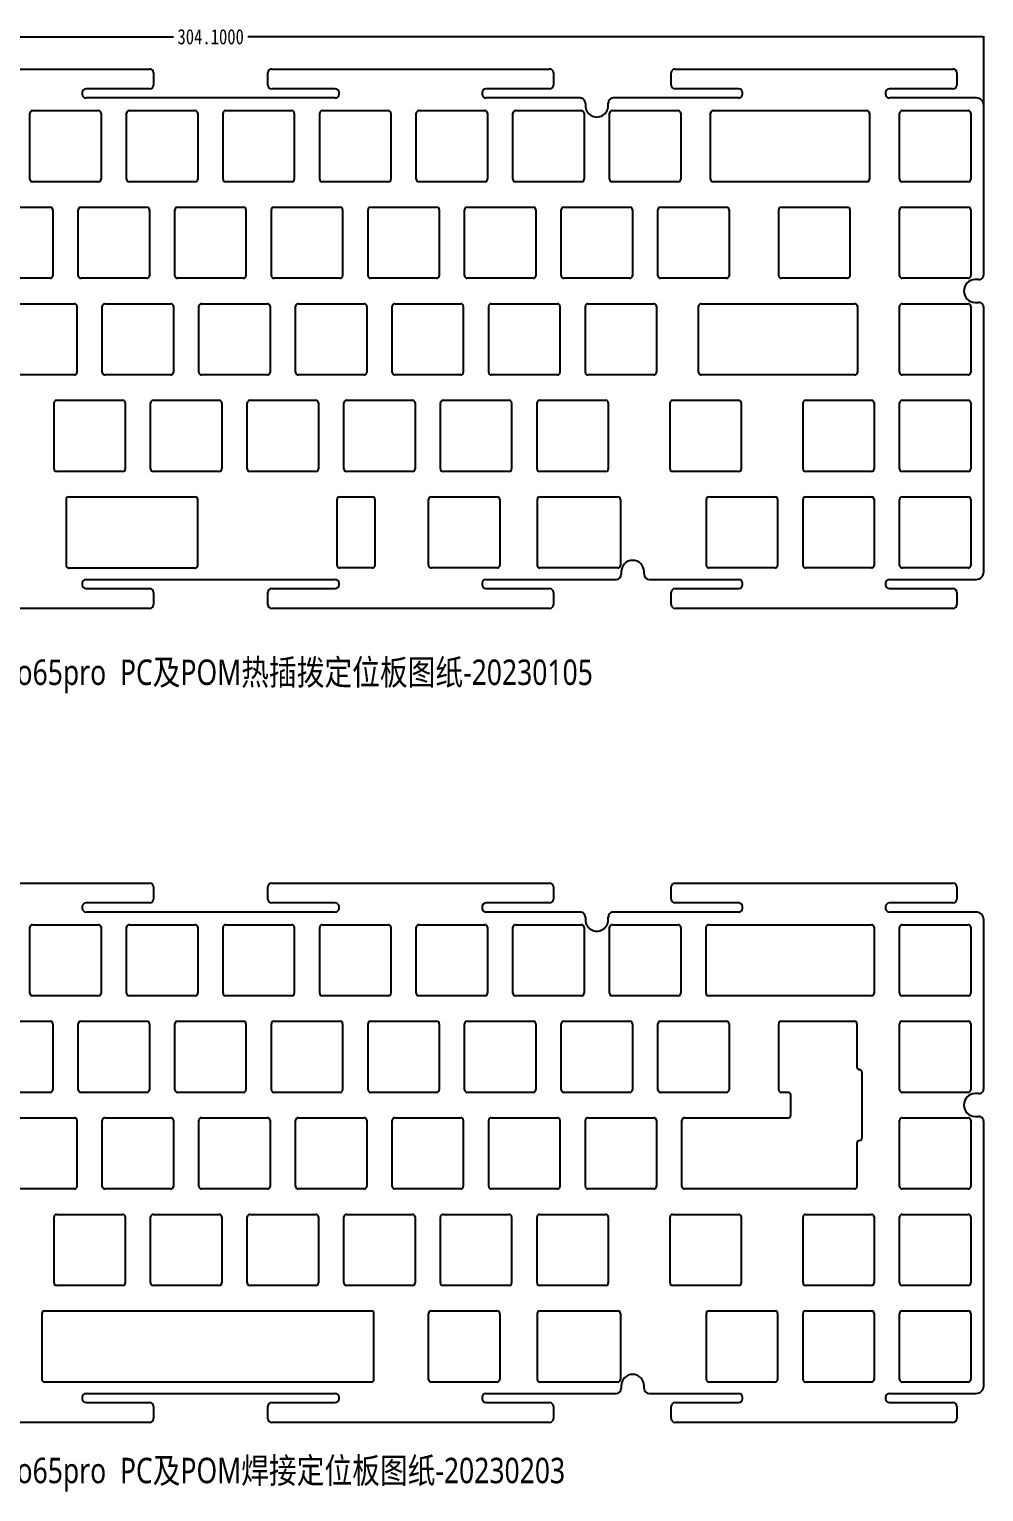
# Model space of a CAD drawing. Header units: inches. Extents: x -156 to 163, y -144 to 144.
# Drawn here: x -24.4 to 163.3, y -143.8 to 144 of the extents above; entities that cross this region are included whole.
import ezdxf

# ---------------------------------------------------------------- set-up
doc = ezdxf.new("R2010")
doc.units = ezdxf.units.IN
doc.header["$LTSCALE"] = 1.21
doc.header["$MEASUREMENT"] = 0
doc.header["$PDMODE"] = 3
doc.header["$PDSIZE"] = 0.3125
doc.layers.get('0').update_dxf_attribs({"linetype": 'CONTINUOUS'})
doc.layers.get('Defpoints').update_dxf_attribs({"linetype": 'CONTINUOUS'})
doc.styles.get("Standard").update_dxf_attribs({"font": 'txt', "width": 0.8})
doc.dimstyles.get("Standard").update_dxf_attribs({"dimtxt": 0.15625, "dimasz": 0.1875, "dimexe": 0.125, "dimexo": 0.0625, "dimgap": 0.09, "dimtad": 0, "dimtih": 1, "dimtoh": 1, "dimzin": 4, "dimdsep": 46, "dimtxsty": 'Standard', "dimcen": 0.09, "dimadec": 0, "dimazin": 0, "dimtp": 0.01, "dimtm": 0.01, "dimtfac": 1, "dimtofl": 0, "dimtmove": 0, "dimatfit": 3, "dimfxl": 1, "dimtolj": 1, "dimtzin": 4, "dimarcsym": 0})

# ---------------------------------------------------------------- blocks, each defined once
blk = doc.blocks.new('*D0')
at = {"color": 0, "lineweight": -2}
for p, q in [((-140.76, 129), (-140.76, 142.6)), ((-140.57, 142.47), (4, 142.47)), ((163.15, 142.47), (18.58, 142.47)), ((163.34, 129), (163.34, 142.6))]:
    blk.add_line(p, q, dxfattribs=at)
at = {"color": 0}
for points in [[(-140.57, 142.5), (-140.57, 142.44), (-140.76, 142.47)], [(163.15, 142.5), (163.15, 142.44), (163.34, 142.47)]]:
    blk.add_solid(points, dxfattribs=at)
at = {"layer": 'Defpoints', "color": 0}
for p in [(163.34, 142.47), (-140.76, 128.94), (163.34, 128.94)]:
    blk.add_point(p, dxfattribs=at)
at = {"color": 0, "insert": (11.29, 142.47), "char_height": 0.1562, "attachment_point": 5}
blk.add_mtext('\\A1;{\\H19.2x;304.1000}', dxfattribs=at)

msp = doc.modelspace()

# ---------------------------------------------------------------- linework, layer by layer
at = {"color": 7, "linetype": 'Continuous'}
for p, q in [((-55.36136, 136.13609), (-0.71136, 136.13609)), ((0.03864, 135.38609), (0.03864, 132.98609)), ((22.53864, 132.98609), (22.53864, 135.38609)), ((23.28864, 136.13609), (77.93864, 136.13609)), ((78.68864, 135.38609), (78.68864, 132.98609)), ((101.88864, 132.98609), (101.88864, 135.38609)), ((102.63864, 136.13609), (157.28864, 136.13609)), ((158.03864, 135.38609), (158.03864, 132.98609)), ((-13.96136, 131.48609), (-13.96136, 131.18609)), ((-0.71136, 132.23609), (-13.21136, 132.23609)), ((35.78864, 130.43609), (-13.21136, 130.43609)), ((35.78864, 132.23609), (23.28864, 132.23609)), ((36.53864, 131.18609), (36.53864, 131.48609)), ((64.68864, 131.48609), (64.68864, 131.18609)), ((77.93864, 132.23609), (65.43864, 132.23609)), ((83.98587, 130.43609), (65.43864, 130.43609)), ((115.13864, 130.43609), (90.485, 130.43609)), ((115.13864, 132.23609), (102.63864, 132.23609)), ((115.88864, 131.18609), (115.88864, 131.48609)), ((144.03864, 131.48609), (144.03864, 131.18609)), ((157.28864, 132.23609), (144.78864, 132.23609)), ((161.83864, 130.43609), (144.78864, 130.43609)), ((-24.26771, 114.44987), (-24.26771, 127.44987)), ((-23.76771, 127.94987), (-10.76771, 127.94987)), ((-10.26771, 127.44987), (-10.26771, 114.44987)), ((-5.26771, 114.44987), (-5.26771, 127.44987)), ((-4.76771, 127.94987), (8.23229, 127.94987)), ((8.73229, 127.44987), (8.73229, 114.44987)), ((13.73229, 114.44987), (13.73229, 127.44987)), ((14.23229, 127.94987), (27.23229, 127.94987)), ((27.73229, 127.44987), (27.73229, 114.44987)), ((32.73229, 114.44987), (32.73229, 127.44987)), ((33.23229, 127.94987), (46.23229, 127.94987)), ((46.73229, 127.44987), (46.73229, 114.44987)), ((51.73229, 114.44987), (51.73229, 127.44987)), ((52.23229, 127.94987), (65.23229, 127.94987)), ((65.73229, 127.44987), (65.73229, 114.44987)), ((70.73229, 114.44987), (70.73229, 127.44987)), ((71.23229, 127.94987), (84.23229, 127.94987)), ((84.73229, 127.44987), (84.73229, 114.44987)), ((84.98587, 129.43523), (84.98544, 128.93609)), ((89.48543, 128.93609), (89.485, 129.43523)), ((89.73229, 114.44987), (89.73229, 127.44987)), ((90.23229, 127.94987), (103.23229, 127.94987)), ((103.73229, 127.44987), (103.73229, 114.44987)), ((109.61227, 114.44987), (109.61227, 127.44987)), ((110.11227, 127.94987), (140.36227, 127.94987)), ((140.86227, 127.44987), (140.86227, 114.44987)), ((146.79229, 114.44987), (146.79229, 127.44987)), ((147.29229, 127.94987), (160.29229, 127.94987)), ((160.79229, 127.44987), (160.79229, 114.44987)), ((163.33864, 95.70414), (163.33864, 128.93609)), ((-10.76771, 113.94987), (-23.76771, 113.94987)), ((8.23229, 113.94987), (-4.76771, 113.94987)), ((27.23229, 113.94987), (14.23229, 113.94987)), ((46.23229, 113.94987), (33.23229, 113.94987)), ((65.23229, 113.94987), (52.23229, 113.94987)), ((84.23229, 113.94987), (71.23229, 113.94987)), ((103.23229, 113.94987), (90.23229, 113.94987)), ((140.36227, 113.94987), (110.11227, 113.94987)), ((160.29229, 113.94987), (147.29229, 113.94987)), ((-33.26271, 108.94987), (-20.26271, 108.94987)), ((-19.76271, 108.44987), (-19.76271, 95.44987)), ((-14.76271, 95.44987), (-14.76271, 108.44987)), ((-14.26271, 108.94987), (-1.26271, 108.94987)), ((-0.76271, 108.44987), (-0.76271, 95.44987)), ((4.23729, 95.44987), (4.23729, 108.44987)), ((4.73729, 108.94987), (17.73729, 108.94987)), ((18.23729, 108.44987), (18.23729, 95.44987)), ((23.23729, 95.44987), (23.23729, 108.44987)), ((23.73729, 108.94987), (36.73729, 108.94987)), ((37.23729, 108.44987), (37.23729, 95.44987)), ((42.23729, 95.44987), (42.23729, 108.44987)), ((42.73729, 108.94987), (55.73729, 108.94987)), ((56.23729, 108.44987), (56.23729, 95.44987)), ((61.23729, 95.44987), (61.23729, 108.44987)), ((61.73729, 108.94987), (74.73729, 108.94987)), ((75.23729, 108.44987), (75.23729, 95.44987)), ((80.23729, 95.44987), (80.23729, 108.44987)), ((80.73729, 108.94987), (93.73729, 108.94987)), ((94.23729, 108.44987), (94.23729, 95.44987)), ((99.23729, 95.44987), (99.23729, 108.44987)), ((99.73729, 108.94987), (112.73729, 108.94987)), ((113.23729, 108.44987), (113.23729, 95.44987)), ((123.00979, 95.44987), (123.00979, 108.44987)), ((123.50979, 108.94987), (136.51102, 108.94987)), ((137.01102, 108.44987), (137.01102, 95.44987)), ((146.79229, 95.44987), (146.79229, 108.44987)), ((147.29229, 108.94987), (160.29229, 108.94987)), ((160.79229, 108.44987), (160.79229, 95.44987)), ((-20.26271, 94.94987), (-33.26271, 94.94987)), ((-1.26271, 94.94987), (-14.26271, 94.94987)), ((17.73729, 94.94987), (4.73729, 94.94987)), ((36.73729, 94.94987), (23.73729, 94.94987)), ((55.73729, 94.94987), (42.73729, 94.94987)), ((74.73729, 94.94987), (61.73729, 94.94987)), ((93.73729, 94.94987), (80.73729, 94.94987)), ((112.73729, 94.94987), (99.73729, 94.94987)), ((136.51102, 94.94987), (123.50979, 94.94987)), ((160.29229, 94.94987), (147.29229, 94.94987)), ((162.33863, 94.70414), (161.6624, 94.70414)), ((-28.52021, 89.94987), (-15.52021, 89.94987)), ((-15.02021, 89.44987), (-15.02021, 76.44987)), ((-10.02021, 76.44987), (-10.02021, 89.44987)), ((-9.52021, 89.94987), (3.47979, 89.94987)), ((3.97979, 89.44987), (3.97979, 76.44987)), ((8.97979, 76.44987), (8.97979, 89.44987)), ((9.47979, 89.94987), (22.47979, 89.94987)), ((22.97979, 89.44987), (22.97979, 76.44987)), ((27.97979, 76.44987), (27.97979, 89.44987)), ((28.47979, 89.94987), (41.47979, 89.94987)), ((41.97979, 89.44987), (41.97979, 76.44987)), ((46.97979, 76.44987), (46.97979, 89.44987)), ((47.47979, 89.94987), (60.47979, 89.94987)), ((60.97979, 89.44987), (60.97979, 76.44987)), ((65.97979, 76.44987), (65.97979, 89.44987)), ((66.47979, 89.94987), (79.47979, 89.94987)), ((79.97979, 89.44987), (79.97979, 76.44987)), ((84.97979, 76.44987), (84.97979, 89.44987)), ((85.47979, 89.94987), (98.47979, 89.94987)), ((98.97979, 89.44987), (98.97979, 76.44987)), ((107.23977, 76.44987), (107.23977, 89.44987)), ((107.73977, 89.94987), (137.99102, 89.94987)), ((138.49102, 89.44987), (138.49102, 76.44987)), ((146.79229, 76.44987), (146.79229, 89.44987)), ((147.29229, 89.94987), (160.29229, 89.94987)), ((160.79229, 89.44987), (160.79229, 76.44987)), ((161.6624, 90.20414), (162.33863, 90.20414)), ((163.33864, 37.20515), (163.33864, 89.20414)), ((-15.52021, 75.94987), (-28.52021, 75.94987)), ((3.47979, 75.94987), (-9.52021, 75.94987)), ((22.47979, 75.94987), (9.47979, 75.94987)), ((41.47979, 75.94987), (28.47979, 75.94987)), ((60.47979, 75.94987), (47.47979, 75.94987)), ((79.47979, 75.94987), (66.47979, 75.94987)), ((98.47979, 75.94987), (85.47979, 75.94987)), ((137.99102, 75.94987), (107.73977, 75.94987)), ((160.29229, 75.94987), (147.29229, 75.94987)), ((-19.51521, 57.44987), (-19.51521, 70.44987)), ((-19.01521, 70.94987), (-6.01521, 70.94987)), ((-5.51521, 70.44987), (-5.51521, 57.44987)), ((-0.51521, 57.44987), (-0.51521, 70.44987)), ((-0.01521, 70.94987), (12.98479, 70.94987)), ((13.48479, 70.44987), (13.48479, 57.44987)), ((18.48479, 57.44987), (18.48479, 70.44987)), ((18.98479, 70.94987), (31.98479, 70.94987)), ((32.48479, 70.44987), (32.48479, 57.44987)), ((37.48479, 57.44987), (37.48479, 70.44987)), ((37.98479, 70.94987), (50.98479, 70.94987)), ((51.48479, 70.44987), (51.48479, 57.44987)), ((56.48479, 57.44987), (56.48479, 70.44987)), ((56.98479, 70.94987), (69.98479, 70.94987)), ((70.48479, 70.44987), (70.48479, 57.44987)), ((75.48479, 57.44987), (75.48479, 70.44987)), ((75.98479, 70.94987), (88.98479, 70.94987)), ((89.48479, 70.44987), (89.48479, 57.44987)), ((101.63854, 57.44987), (101.63854, 70.44987)), ((102.13854, 70.94987), (115.13854, 70.94987)), ((115.63854, 70.44987), (115.63854, 57.44987)), ((127.79229, 57.44987), (127.79229, 70.44987)), ((128.29229, 70.94987), (141.29229, 70.94987)), ((141.79229, 70.44987), (141.79229, 57.44987)), ((146.79229, 57.44987), (146.79229, 70.44987)), ((147.29229, 70.94987), (160.29229, 70.94987)), ((160.79229, 70.44987), (160.79229, 57.44987)), ((-6.01521, 56.94987), (-19.01521, 56.94987)), ((12.98479, 56.94987), (-0.01521, 56.94987)), ((31.98479, 56.94987), (18.98479, 56.94987)), ((50.98479, 56.94987), (37.98479, 56.94987)), ((69.98479, 56.94987), (56.98479, 56.94987)), ((88.98479, 56.94987), (75.98479, 56.94987)), ((115.13854, 56.94987), (102.13854, 56.94987)), ((141.29229, 56.94987), (128.29229, 56.94987)), ((160.29229, 56.94987), (147.29229, 56.94987)), ((-16.64096, 51.94972), (8.24923, 51.94972)), ((36.63779, 51.94968), (43.10041, 51.94968)), ((54.63354, 51.94987), (67.63354, 51.94987)), ((76.00477, 51.94987), (91.38604, 51.94987)), ((109.29229, 51.94987), (122.29229, 51.94987)), ((128.29229, 51.94987), (141.29229, 51.94987)), ((147.29229, 51.94987), (160.29229, 51.94987)), ((-17.14084, 51.44939), (-17.14084, 38.44757)), ((8.74906, 38.44919), (8.74923, 51.44971)), ((36.13779, 38.44987), (36.13779, 51.44968)), ((43.60041, 51.44968), (43.60041, 38.44987)), ((54.13354, 38.44987), (54.13354, 51.44987)), ((68.13354, 51.44987), (68.13354, 38.44987)), ((75.50477, 51.44987), (75.50477, 38.44987)), ((91.88604, 51.44987), (91.88604, 38.44987)), ((108.79229, 38.44987), (108.79229, 51.44987)), ((122.79229, 51.44987), (122.79229, 38.44987)), ((127.79229, 38.44987), (127.79229, 51.44987)), ((141.79229, 51.44987), (141.79229, 38.44987)), ((146.79229, 38.44987), (146.79229, 51.44987)), ((160.79229, 51.44987), (160.79229, 38.44987)), ((8.24906, 37.9492), (-16.64093, 37.9492)), ((43.10041, 37.94987), (36.63779, 37.94987)), ((67.63354, 37.94987), (54.63354, 37.94987)), ((91.38604, 37.94987), (76.00477, 37.94987)), ((122.29229, 37.94987), (109.29229, 37.94987)), ((141.29229, 37.94987), (128.29229, 37.94987)), ((160.29229, 37.94987), (147.29229, 37.94987)), ((-13.96136, 34.95515), (-13.96136, 34.65515)), ((-13.21136, 35.70515), (35.78864, 35.70515)), ((36.53864, 34.65515), (36.53864, 34.95515)), ((64.68864, 34.95515), (64.68864, 34.65515)), ((65.43864, 35.70515), (91.03543, 35.70515)), ((92.03543, 37.20515), (92.03543, 36.70515)), ((96.53543, 36.70515), (96.53543, 37.20515)), ((97.53543, 35.70515), (115.13864, 35.70515)), ((115.88864, 34.65515), (115.88864, 34.95515)), ((144.03864, 34.95515), (144.03864, 34.65515)), ((144.78864, 35.70515), (161.83864, 35.70515)), ((-13.21136, 33.90515), (-0.71136, 33.90515)), ((0.03864, 33.15515), (0.03864, 30.75515)), ((22.53864, 30.75515), (22.53864, 33.15515)), ((23.28864, 33.90515), (35.78864, 33.90515)), ((65.43864, 33.90515), (77.93864, 33.90515)), ((78.68864, 33.15515), (78.68864, 30.75515)), ((101.88864, 30.75515), (101.88864, 33.15515)), ((102.63864, 33.90515), (115.13864, 33.90515)), ((144.78864, 33.90515), (157.28864, 33.90515)), ((158.03864, 33.15515), (158.03864, 30.75515)), ((-0.71136, 30.00515), (-55.36136, 30.00515)), ((77.93864, 30.00515), (23.28864, 30.00515)), ((157.28864, 30.00515), (102.63864, 30.00515)), ((-55.36136, -24.04481), (-0.71136, -24.04481)), ((0.03864, -24.79481), (0.03864, -27.19481)), ((22.53864, -27.19481), (22.53864, -24.79481)), ((23.28864, -24.04481), (77.93864, -24.04481)), ((78.68864, -24.79481), (78.68864, -27.19481)), ((101.88864, -27.19481), (101.88864, -24.79481)), ((102.63864, -24.04481), (157.28864, -24.04481)), ((158.03864, -24.79481), (158.03864, -27.19481)), ((-13.96136, -28.69481), (-13.96136, -28.99481)), ((-0.71136, -27.94481), (-13.21136, -27.94481)), ((35.78864, -27.94481), (23.28864, -27.94481)), ((36.53864, -28.99481), (36.53864, -28.69481)), ((64.68864, -28.69481), (64.68864, -28.99481)), ((77.93864, -27.94481), (65.43864, -27.94481)), ((115.13864, -27.94481), (102.63864, -27.94481)), ((115.88864, -28.99481), (115.88864, -28.69481)), ((144.03864, -28.69481), (144.03864, -28.99481)), ((157.28864, -27.94481), (144.78864, -27.94481)), ((35.78864, -29.74481), (-13.21136, -29.74481)), ((83.98587, -29.74481), (65.43864, -29.74481)), ((84.98587, -30.74567), (84.98544, -31.24481)), ((89.48543, -31.24481), (89.485, -30.74567)), ((115.13864, -29.74481), (90.485, -29.74481)), ((161.83864, -29.74481), (144.78864, -29.74481)), ((163.33864, -64.47675), (163.33864, -31.24481)), ((-24.26771, -45.73102), (-24.26771, -32.73102)), ((-23.76771, -32.23102), (-10.76771, -32.23102)), ((-10.26771, -32.73102), (-10.26771, -45.73102)), ((-5.26771, -45.73102), (-5.26771, -32.73102)), ((-4.76771, -32.23102), (8.23229, -32.23102)), ((8.73229, -32.73102), (8.73229, -45.73102)), ((13.73229, -45.73102), (13.73229, -32.73102)), ((14.23229, -32.23102), (27.23229, -32.23102)), ((27.73229, -32.73102), (27.73229, -45.73102)), ((32.73229, -45.73102), (32.73229, -32.73102)), ((33.23229, -32.23102), (46.23229, -32.23102)), ((46.73229, -32.73102), (46.73229, -45.73102)), ((51.73229, -45.73102), (51.73229, -32.73102)), ((52.23229, -32.23102), (65.23229, -32.23102)), ((65.73229, -32.73102), (65.73229, -45.73102)), ((70.73229, -45.73102), (70.73229, -32.73102)), ((71.23229, -32.23102), (84.23229, -32.23102)), ((84.73229, -32.73102), (84.73229, -45.73102)), ((89.73229, -45.73102), (89.73229, -32.73102)), ((90.23229, -32.23102), (103.23229, -32.23102)), ((103.73229, -32.73102), (103.73229, -45.73102)), ((108.71229, -45.73102), (108.71229, -32.73102)), ((109.21229, -32.23102), (141.26229, -32.23102)), ((141.76229, -32.73102), (141.76229, -45.73102)), ((146.79229, -45.73102), (146.79229, -32.73102)), ((147.29229, -32.23102), (160.29229, -32.23102)), ((160.79229, -32.73102), (160.79229, -45.73102)), ((-10.76771, -46.23102), (-23.76771, -46.23102)), ((8.23229, -46.23102), (-4.76771, -46.23102)), ((27.23229, -46.23102), (14.23229, -46.23102)), ((46.23229, -46.23102), (33.23229, -46.23102)), ((65.23229, -46.23102), (52.23229, -46.23102)), ((84.23229, -46.23102), (71.23229, -46.23102)), ((103.23229, -46.23102), (90.23229, -46.23102)), ((141.26229, -46.23102), (109.21229, -46.23102)), ((160.29229, -46.23102), (147.29229, -46.23102)), ((-33.26271, -51.23102), (-20.26271, -51.23102)), ((-19.76271, -51.73102), (-19.76271, -64.73102)), ((-14.76271, -64.73102), (-14.76271, -51.73102)), ((-14.26271, -51.23102), (-1.26271, -51.23102)), ((-0.76271, -51.73102), (-0.76271, -64.73102)), ((4.23729, -64.73102), (4.23729, -51.73102)), ((4.73729, -51.23102), (17.73729, -51.23102)), ((18.23729, -51.73102), (18.23729, -64.73102)), ((23.23729, -64.73102), (23.23729, -51.73102)), ((23.73729, -51.23102), (36.73729, -51.23102)), ((37.23729, -51.73102), (37.23729, -64.73102)), ((42.23729, -64.73102), (42.23729, -51.73102)), ((42.73729, -51.23102), (55.73729, -51.23102)), ((56.23729, -51.73102), (56.23729, -64.73102)), ((61.23729, -64.73102), (61.23729, -51.73102)), ((61.73729, -51.23102), (74.73729, -51.23102)), ((75.23729, -51.73102), (75.23729, -64.73102)), ((80.23729, -64.73102), (80.23729, -51.73102)), ((80.73729, -51.23102), (93.73729, -51.23102)), ((94.23729, -51.73102), (94.23729, -64.73102)), ((99.23729, -64.73102), (99.23729, -51.73102)), ((99.73729, -51.23102), (112.73729, -51.23102)), ((113.23729, -51.73102), (113.23729, -64.73102)), ((123.00979, -64.73102), (123.00979, -51.73102)), ((123.50979, -51.23102), (137.89104, -51.23102)), ((138.39104, -51.73102), (138.39104, -60.25602)), ((146.79229, -64.73102), (146.79229, -51.73102)), ((147.29229, -51.23102), (160.29229, -51.23102)), ((160.79229, -51.73102), (160.79229, -64.73102)), ((-20.26271, -65.23102), (-33.26271, -65.23102)), ((-1.26271, -65.23102), (-14.26271, -65.23102)), ((17.73729, -65.23102), (4.73729, -65.23102)), ((36.73729, -65.23102), (23.73729, -65.23102)), ((55.73729, -65.23102), (42.73729, -65.23102)), ((74.73729, -65.23102), (61.73729, -65.23102)), ((93.73729, -65.23102), (80.73729, -65.23102)), ((112.73729, -65.23102), (99.73729, -65.23102)), ((124.89104, -65.23102), (123.50979, -65.23102)), ((160.29229, -65.23102), (147.29229, -65.23102)), ((162.33863, -65.47675), (161.6624, -65.47675)), ((-28.52021, -70.23102), (-15.52021, -70.23102)), ((-15.02021, -70.73102), (-15.02021, -83.73102)), ((-10.02021, -83.73102), (-10.02021, -70.73102)), ((-9.52021, -70.23102), (3.47979, -70.23102)), ((3.97979, -70.73102), (3.97979, -83.73102)), ((8.97979, -83.73102), (8.97979, -70.73102)), ((9.47979, -70.23102), (22.47979, -70.23102)), ((22.97979, -70.73102), (22.97979, -83.73102)), ((27.97979, -83.73102), (27.97979, -70.73102)), ((28.47979, -70.23102), (41.47979, -70.23102)), ((41.97979, -70.73102), (41.97979, -83.73102)), ((46.97979, -83.73102), (46.97979, -70.73102)), ((47.47979, -70.23102), (60.47979, -70.23102)), ((60.97979, -70.73102), (60.97979, -83.73102)), ((65.97979, -83.73102), (65.97979, -70.73102)), ((66.47979, -70.23102), (79.47979, -70.23102)), ((79.97979, -70.73102), (79.97979, -83.73102)), ((84.97979, -83.73102), (84.97979, -70.73102)), ((85.47979, -70.23102), (98.47979, -70.23102)), ((98.97979, -70.73102), (98.97979, -83.73102)), ((103.95979, -83.73102), (103.95979, -70.73102)), ((104.45979, -70.23102), (124.89104, -70.23102)), ((146.79229, -83.73102), (146.79229, -70.73102)), ((147.29229, -70.23102), (160.29229, -70.23102)), ((160.79229, -70.73102), (160.79229, -83.73102)), ((161.6624, -69.97675), (162.33863, -69.97675)), ((163.33864, -122.97575), (163.33864, -70.97675)), ((138.39104, -75.20602), (138.39104, -83.73102)), ((-15.52021, -84.23102), (-28.52021, -84.23102)), ((3.47979, -84.23102), (-9.52021, -84.23102)), ((22.47979, -84.23102), (9.47979, -84.23102)), ((41.47979, -84.23102), (28.47979, -84.23102)), ((60.47979, -84.23102), (47.47979, -84.23102)), ((79.47979, -84.23102), (66.47979, -84.23102)), ((98.47979, -84.23102), (85.47979, -84.23102)), ((137.89104, -84.23102), (104.45979, -84.23102)), ((160.29229, -84.23102), (147.29229, -84.23102)), ((-19.51521, -102.73102), (-19.51521, -89.73102)), ((-19.01521, -89.23102), (-6.01521, -89.23102)), ((-5.51521, -89.73102), (-5.51521, -102.73102)), ((-0.51521, -102.73102), (-0.51521, -89.73102)), ((-0.01521, -89.23102), (12.98479, -89.23102)), ((13.48479, -89.73102), (13.48479, -102.73102)), ((18.48479, -102.73102), (18.48479, -89.73102)), ((18.98479, -89.23102), (31.98479, -89.23102)), ((32.48479, -89.73102), (32.48479, -102.73102)), ((37.48479, -102.73102), (37.48479, -89.73102)), ((37.98479, -89.23102), (50.98479, -89.23102)), ((51.48479, -89.73102), (51.48479, -102.73102)), ((56.48479, -102.73102), (56.48479, -89.73102)), ((56.98479, -89.23102), (69.98479, -89.23102)), ((70.48479, -89.73102), (70.48479, -102.73102)), ((75.48479, -102.73102), (75.48479, -89.73102)), ((75.98479, -89.23102), (88.98479, -89.23102)), ((89.48479, -89.73102), (89.48479, -102.73102)), ((101.63854, -102.73102), (101.63854, -89.73102)), ((102.13854, -89.23102), (115.13854, -89.23102)), ((115.63854, -89.73102), (115.63854, -102.73102)), ((127.79229, -102.73102), (127.79229, -89.73102)), ((128.29229, -89.23102), (141.29229, -89.23102)), ((141.79229, -89.73102), (141.79229, -102.73102)), ((146.79229, -102.73102), (146.79229, -89.73102)), ((147.29229, -89.23102), (160.29229, -89.23102)), ((160.79229, -89.73102), (160.79229, -102.73102)), ((-6.01521, -103.23102), (-19.01521, -103.23102)), ((12.98479, -103.23102), (-0.01521, -103.23102)), ((31.98479, -103.23102), (18.98479, -103.23102)), ((50.98479, -103.23102), (37.98479, -103.23102)), ((69.98479, -103.23102), (56.98479, -103.23102)), ((88.98479, -103.23102), (75.98479, -103.23102)), ((115.13854, -103.23102), (102.13854, -103.23102)), ((141.29229, -103.23102), (128.29229, -103.23102)), ((160.29229, -103.23102), (147.29229, -103.23102)), ((-21.90268, -108.73151), (-21.90268, -121.73332)), ((-21.4028, -108.23118), (42.9005, -108.23118)), ((43.40032, -121.7317), (43.4005, -108.73118)), ((54.13354, -121.73102), (54.13354, -108.73102)), ((54.63354, -108.23102), (67.63354, -108.23102)), ((68.13354, -108.73102), (68.13354, -121.73102)), ((75.50477, -108.73102), (75.50477, -121.73102)), ((76.00477, -108.23102), (91.38604, -108.23102)), ((91.88604, -108.73102), (91.88604, -121.73102)), ((108.79229, -121.73102), (108.79229, -108.73102)), ((109.29229, -108.23102), (122.29229, -108.23102)), ((122.79229, -108.73102), (122.79229, -121.73102)), ((127.79229, -121.73102), (127.79229, -108.73102)), ((128.29229, -108.23102), (141.29229, -108.23102)), ((141.79229, -108.73102), (141.79229, -121.73102)), ((146.79229, -121.73102), (146.79229, -108.73102)), ((147.29229, -108.23102), (160.29229, -108.23102)), ((160.79229, -108.73102), (160.79229, -121.73102)), ((42.90032, -122.23169), (-21.40277, -122.23169)), ((67.63354, -122.23102), (54.63354, -122.23102)), ((91.38604, -122.23102), (76.00477, -122.23102)), ((92.03543, -122.97575), (92.03543, -123.47575)), ((96.53543, -123.47575), (96.53543, -122.97575)), ((122.29229, -122.23102), (109.29229, -122.23102)), ((141.29229, -122.23102), (128.29229, -122.23102)), ((160.29229, -122.23102), (147.29229, -122.23102)), ((-13.96136, -125.22575), (-13.96136, -125.52575)), ((-13.21136, -124.47575), (35.78864, -124.47575)), ((-13.21136, -126.27575), (-0.71136, -126.27575)), ((23.28864, -126.27575), (35.78864, -126.27575)), ((36.53864, -125.52575), (36.53864, -125.22575)), ((64.68864, -125.22575), (64.68864, -125.52575)), ((65.43864, -124.47575), (91.03543, -124.47575)), ((65.43864, -126.27575), (77.93864, -126.27575)), ((97.53543, -124.47575), (115.13864, -124.47575)), ((102.63864, -126.27575), (115.13864, -126.27575)), ((115.88864, -125.52575), (115.88864, -125.22575)), ((144.03864, -125.22575), (144.03864, -125.52575)), ((144.78864, -124.47575), (161.83864, -124.47575)), ((144.78864, -126.27575), (157.28864, -126.27575)), ((0.03864, -127.02575), (0.03864, -129.42575)), ((22.53864, -129.42575), (22.53864, -127.02575)), ((78.68864, -127.02575), (78.68864, -129.42575)), ((101.88864, -129.42575), (101.88864, -127.02575)), ((158.03864, -127.02575), (158.03864, -129.42575)), ((-0.71136, -130.17575), (-55.36136, -130.17575)), ((77.93864, -130.17575), (23.28864, -130.17575)), ((157.28864, -130.17575), (102.63864, -130.17575))]:
    msp.add_line(p, q, dxfattribs=at)
for p, q in [((138.89104, -60.75602), (138.89104, -60.75602)), ((139.39104, -61.25602), (139.39104, -74.20602)), ((125.39104, -69.73102), (125.39104, -65.73102)), ((138.89104, -74.70602), (138.89104, -74.70602))]:
    msp.add_line(p, q)
for centre, radius, start, end in [((-0.71136, 135.38609), 0.75, 0, 90), ((23.28864, 135.38609), 0.75, 90, 180), ((77.93864, 135.38609), 0.75, 0, 90), ((102.63864, 135.38609), 0.75, 90, 180), ((157.28864, 135.38609), 0.75, 0, 90), ((-0.71136, 132.98609), 0.75, 270, 360), ((23.28864, 132.98609), 0.75, 180, 270), ((77.93864, 132.98609), 0.75, 270, 360), ((102.63864, 132.98609), 0.75, 180, 270), ((157.28864, 132.98609), 0.75, 270, 360), ((-13.21136, 131.48609), 0.75, 90, 180), ((-13.21136, 131.18609), 0.75, 180, 270), ((35.78864, 131.48609), 0.75, 0, 90), ((35.78864, 131.18609), 0.75, 270, 360), ((65.43864, 131.48609), 0.75, 90, 180), ((65.43864, 131.18609), 0.75, 180, 270), ((83.98587, 129.43609), 1, 359.9505546, 90), ((90.485, 129.43609), 1, 90, 180.0494454), ((115.13864, 131.48609), 0.75, 0, 90), ((115.13864, 131.18609), 0.75, 270, 360), ((144.78864, 131.48609), 0.75, 90, 180), ((144.78864, 131.18609), 0.75, 180, 270), ((161.83864, 128.93609), 1.5, 0, 90), ((-23.76771, 127.44987), 0.5, 90, 180), ((-10.76771, 127.44987), 0.5, 0, 90), ((-4.76771, 127.44987), 0.5, 90, 180), ((8.23229, 127.44987), 0.5, 0, 90), ((14.23229, 127.44987), 0.5, 90, 180), ((27.23229, 127.44987), 0.5, 0, 90), ((33.23229, 127.44987), 0.5, 90, 180), ((46.23229, 127.44987), 0.5, 0, 90), ((52.23229, 127.44987), 0.5, 90, 180), ((65.23229, 127.44987), 0.5, 0, 90), ((71.23229, 127.44987), 0.5, 90, 180), ((84.23229, 127.44987), 0.5, 0, 90), ((87.23543, 128.93415), 2.25, 179.9505546, 0.0494454), ((90.23229, 127.44987), 0.5, 90, 180), ((103.23229, 127.44987), 0.5, 0, 90), ((110.11227, 127.44987), 0.5, 90, 180), ((140.36227, 127.44987), 0.5, 0, 90), ((147.29229, 127.44987), 0.5, 90, 180), ((160.29229, 127.44987), 0.5, 0, 90), ((-23.76771, 114.44987), 0.5, 180, 270), ((-10.76771, 114.44987), 0.5, 270, 360), ((-4.76771, 114.44987), 0.5, 180, 270), ((8.23229, 114.44987), 0.5, 270, 360), ((14.23229, 114.44987), 0.5, 180, 270), ((27.23229, 114.44987), 0.5, 270, 360), ((33.23229, 114.44987), 0.5, 180, 270), ((46.23229, 114.44987), 0.5, 270, 360), ((52.23229, 114.44987), 0.5, 180, 270), ((65.23229, 114.44987), 0.5, 270, 360), ((71.23229, 114.44987), 0.5, 180, 270), ((84.23229, 114.44987), 0.5, 270, 360), ((90.23229, 114.44987), 0.5, 180, 270), ((103.23229, 114.44987), 0.5, 270, 360), ((110.11227, 114.44987), 0.5, 180, 270), ((140.36227, 114.44987), 0.5, 270, 360), ((147.29229, 114.44987), 0.5, 180, 270), ((160.29229, 114.44987), 0.5, 270, 360), ((-20.26271, 108.44987), 0.5, 0, 90), ((-14.26271, 108.44987), 0.5, 90, 180), ((-1.26271, 108.44987), 0.5, 0, 90), ((4.73729, 108.44987), 0.5, 90, 180), ((17.73729, 108.44987), 0.5, 0, 90), ((23.73729, 108.44987), 0.5, 90, 180), ((36.73729, 108.44987), 0.5, 0, 90), ((42.73729, 108.44987), 0.5, 90, 180), ((55.73729, 108.44987), 0.5, 0, 90), ((61.73729, 108.44987), 0.5, 90, 180), ((74.73729, 108.44987), 0.5, 0, 90), ((80.73729, 108.44987), 0.5, 90, 180), ((93.73729, 108.44987), 0.5, 0, 90), ((99.73729, 108.44987), 0.5, 90, 180), ((112.73729, 108.44987), 0.5, 0, 90), ((123.50979, 108.44987), 0.5, 90, 180), ((136.51102, 108.44987), 0.5, 0, 90), ((147.29229, 108.44987), 0.5, 90, 180), ((160.29229, 108.44987), 0.5, 0, 90), ((-20.26271, 95.44987), 0.5, 270, 360), ((-14.26271, 95.44987), 0.5, 180, 270), ((-1.26271, 95.44987), 0.5, 270, 360), ((4.73729, 95.44987), 0.5, 180, 270), ((17.73729, 95.44987), 0.5, 270, 360), ((23.73729, 95.44987), 0.5, 180, 270), ((36.73729, 95.44987), 0.5, 270, 360), ((42.73729, 95.44987), 0.5, 180, 270), ((55.73729, 95.44987), 0.5, 270, 360), ((61.73729, 95.44987), 0.5, 180, 270), ((74.73729, 95.44987), 0.5, 270, 360), ((80.73729, 95.44987), 0.5, 180, 270), ((93.73729, 95.44987), 0.5, 270, 360), ((99.73729, 95.44987), 0.5, 180, 270), ((112.73729, 95.44987), 0.5, 270, 360), ((123.50979, 95.44987), 0.5, 180, 270), ((136.51102, 95.44987), 0.5, 270, 360), ((147.29229, 95.44987), 0.5, 180, 270), ((160.29229, 95.44987), 0.5, 270, 360), ((162.33863, 95.70414), 1, 270, 0.0011002), ((161.6624, 92.45414), 2.25, 90, 270), ((-15.52021, 89.44987), 0.5, 0, 90), ((-9.52021, 89.44987), 0.5, 90, 180), ((3.47979, 89.44987), 0.5, 0, 90), ((9.47979, 89.44987), 0.5, 90, 180), ((22.47979, 89.44987), 0.5, 0, 90), ((28.47979, 89.44987), 0.5, 90, 180), ((41.47979, 89.44987), 0.5, 0, 90), ((47.47979, 89.44987), 0.5, 90, 180), ((60.47979, 89.44987), 0.5, 0, 90), ((66.47979, 89.44987), 0.5, 90, 180), ((79.47979, 89.44987), 0.5, 0, 90), ((85.47979, 89.44987), 0.5, 90, 180), ((98.47979, 89.44987), 0.5, 0, 90), ((107.73977, 89.44987), 0.5, 90, 180), ((137.99102, 89.44987), 0.5, 0, 90), ((147.29229, 89.44987), 0.5, 90, 180), ((160.29229, 89.44987), 0.5, 0, 90), ((162.33863, 89.20414), 1, 359.9988998, 90), ((-15.52021, 76.44987), 0.5, 270, 360), ((-9.52021, 76.44987), 0.5, 180, 270), ((3.47979, 76.44987), 0.5, 270, 360), ((9.47979, 76.44987), 0.5, 180, 270), ((22.47979, 76.44987), 0.5, 270, 360), ((28.47979, 76.44987), 0.5, 180, 270), ((41.47979, 76.44987), 0.5, 270, 360), ((47.47979, 76.44987), 0.5, 180, 270), ((60.47979, 76.44987), 0.5, 270, 360), ((66.47979, 76.44987), 0.5, 180, 270), ((79.47979, 76.44987), 0.5, 270, 360), ((85.47979, 76.44987), 0.5, 180, 270), ((98.47979, 76.44987), 0.5, 270, 360), ((107.73977, 76.44987), 0.5, 180, 270), ((137.99102, 76.44987), 0.5, 270, 360), ((147.29229, 76.44987), 0.5, 180, 270), ((160.29229, 76.44987), 0.5, 270, 360), ((-19.01521, 70.44987), 0.5, 90, 180), ((-6.01521, 70.44987), 0.5, 0, 90), ((-0.01521, 70.44987), 0.5, 90, 180), ((12.98479, 70.44987), 0.5, 0, 90), ((18.98479, 70.44987), 0.5, 90, 180), ((31.98479, 70.44987), 0.5, 0, 90), ((37.98479, 70.44987), 0.5, 90, 180), ((50.98479, 70.44987), 0.5, 0, 90), ((56.98479, 70.44987), 0.5, 90, 180), ((69.98479, 70.44987), 0.5, 0, 90), ((75.98479, 70.44987), 0.5, 90, 180), ((88.98479, 70.44987), 0.5, 0, 90), ((102.13854, 70.44987), 0.5, 90, 180), ((115.13854, 70.44987), 0.5, 0, 90), ((128.29229, 70.44987), 0.5, 90, 180), ((141.29229, 70.44987), 0.5, 0, 90), ((147.29229, 70.44987), 0.5, 90, 180), ((160.29229, 70.44987), 0.5, 0, 90), ((-19.01521, 57.44987), 0.5, 180, 270), ((-6.01521, 57.44987), 0.5, 270, 360), ((-0.01521, 57.44987), 0.5, 180, 270), ((12.98479, 57.44987), 0.5, 270, 360), ((18.98479, 57.44987), 0.5, 180, 270), ((31.98479, 57.44987), 0.5, 270, 360), ((37.98479, 57.44987), 0.5, 180, 270), ((50.98479, 57.44987), 0.5, 270, 360), ((56.98479, 57.44987), 0.5, 180, 270), ((69.98479, 57.44987), 0.5, 270, 360), ((75.98479, 57.44987), 0.5, 180, 270), ((88.98479, 57.44987), 0.5, 270, 360), ((102.13854, 57.44987), 0.5, 180, 270), ((115.13854, 57.44987), 0.5, 270, 360), ((128.29229, 57.44987), 0.5, 180, 270), ((141.29229, 57.44987), 0.5, 270, 360), ((147.29229, 57.44987), 0.5, 180, 270), ((160.29229, 57.44987), 0.5, 270, 360), ((-16.64075, 51.44972), 0.5, 90, 180.0376914), ((8.24923, 51.44972), 0.5, 359.9992191, 90), ((36.63779, 51.44968), 0.5, 90, 180), ((43.10041, 51.44968), 0.5, 0, 90), ((54.63354, 51.44987), 0.5, 90, 180), ((67.63354, 51.44987), 0.5, 0, 90), ((76.00477, 51.44987), 0.5, 90, 180), ((91.38604, 51.44987), 0.5, 0, 90), ((109.29229, 51.44987), 0.5, 90, 180), ((122.29229, 51.44987), 0.5, 0, 90), ((128.29229, 51.44987), 0.5, 90, 180), ((141.29229, 51.44987), 0.5, 0, 90), ((147.29229, 51.44987), 0.5, 90, 180), ((160.29229, 51.44987), 0.5, 0, 90), ((-16.64093, 38.4492), 0.5, 180.1866266, 270), ((8.24906, 38.4492), 0.5, 270, 359.9992191), ((36.63779, 38.44987), 0.5, 180, 270), ((43.10041, 38.44987), 0.5, 270, 360), ((54.63354, 38.44987), 0.5, 180, 270), ((67.63354, 38.44987), 0.5, 270, 360), ((76.00477, 38.44987), 0.5, 180, 270), ((91.38604, 38.44987), 0.5, 270, 360), ((94.28543, 37.20515), 2.25, 0, 180), ((109.29229, 38.44987), 0.5, 180, 270), ((122.29229, 38.44987), 0.5, 270, 360), ((128.29229, 38.44987), 0.5, 180, 270), ((141.29229, 38.44987), 0.5, 270, 360), ((147.29229, 38.44987), 0.5, 180, 270), ((160.29229, 38.44987), 0.5, 270, 360), ((-13.21136, 34.95515), 0.75, 90, 180), ((-13.21136, 34.65515), 0.75, 180, 270), ((35.78864, 34.95515), 0.75, 0, 90), ((35.78864, 34.65515), 0.75, 270, 360), ((65.43864, 34.95515), 0.75, 90, 180), ((65.43864, 34.65515), 0.75, 180, 270), ((91.03543, 36.70515), 1, 270, 360), ((97.53543, 36.70515), 1, 180, 270), ((115.13864, 34.95515), 0.75, 0, 90), ((115.13864, 34.65515), 0.75, 270, 360), ((144.78864, 34.95515), 0.75, 90, 180), ((144.78864, 34.65515), 0.75, 180, 270), ((161.83864, 37.20515), 1.5, 270, 360), ((-0.71136, 33.15515), 0.75, 0, 90), ((23.28864, 33.15515), 0.75, 90, 180), ((77.93864, 33.15515), 0.75, 0, 90), ((102.63864, 33.15515), 0.75, 90, 180), ((157.28864, 33.15515), 0.75, 0, 90), ((-0.71136, 30.75515), 0.75, 270, 360), ((23.28864, 30.75515), 0.75, 180, 270), ((77.93864, 30.75515), 0.75, 270, 360), ((102.63864, 30.75515), 0.75, 180, 270), ((157.28864, 30.75515), 0.75, 270, 360), ((-0.71136, -24.79481), 0.75, 0, 90), ((23.28864, -24.79481), 0.75, 90, 180), ((77.93864, -24.79481), 0.75, 0, 90), ((102.63864, -24.79481), 0.75, 90, 180), ((157.28864, -24.79481), 0.75, 0, 90), ((-13.21136, -28.69481), 0.75, 90, 180), ((-0.71136, -27.19481), 0.75, 270, 0), ((23.28864, -27.19481), 0.75, 180, 270), ((35.78864, -28.69481), 0.75, 0, 90), ((65.43864, -28.69481), 0.75, 90, 180), ((77.93864, -27.19481), 0.75, 270, 0), ((102.63864, -27.19481), 0.75, 180, 270), ((115.13864, -28.69481), 0.75, 0, 90), ((144.78864, -28.69481), 0.75, 90, 180), ((157.28864, -27.19481), 0.75, 270, 0), ((-13.21136, -28.99481), 0.75, 180, 270), ((35.78864, -28.99481), 0.75, 270, 0), ((65.43864, -28.99481), 0.75, 180, 270), ((83.98587, -30.74481), 1, 359.9505546, 90), ((87.23543, -31.24675), 2.25, 179.9505546, 0.0494454), ((90.485, -30.74481), 1, 90, 180.0494454), ((115.13864, -28.99481), 0.75, 270, 0), ((144.78864, -28.99481), 0.75, 180, 270), ((161.83864, -31.24481), 1.5, 0, 90), ((-23.76771, -32.73102), 0.5, 90, 180), ((-10.76771, -32.73102), 0.5, 0, 90), ((-4.76771, -32.73102), 0.5, 90, 180), ((8.23229, -32.73102), 0.5, 0, 90), ((14.23229, -32.73102), 0.5, 90, 180), ((27.23229, -32.73102), 0.5, 0, 90), ((33.23229, -32.73102), 0.5, 90, 180), ((46.23229, -32.73102), 0.5, 0, 90), ((52.23229, -32.73102), 0.5, 90, 180), ((65.23229, -32.73102), 0.5, 0, 90), ((71.23229, -32.73102), 0.5, 90, 180), ((84.23229, -32.73102), 0.5, 0, 90), ((90.23229, -32.73102), 0.5, 90, 180), ((103.23229, -32.73102), 0.5, 0, 90), ((109.21229, -32.73102), 0.5, 90, 180), ((141.26229, -32.73102), 0.5, 0, 90), ((147.29229, -32.73102), 0.5, 90, 180), ((160.29229, -32.73102), 0.5, 0, 90), ((-23.76771, -45.73102), 0.5, 180, 270), ((-10.76771, -45.73102), 0.5, 270, 0), ((-4.76771, -45.73102), 0.5, 180, 270), ((8.23229, -45.73102), 0.5, 270, 360), ((14.23229, -45.73102), 0.5, 180, 270), ((27.23229, -45.73102), 0.5, 270, 360), ((33.23229, -45.73102), 0.5, 180, 270), ((46.23229, -45.73102), 0.5, 270, 360), ((52.23229, -45.73102), 0.5, 180, 270), ((65.23229, -45.73102), 0.5, 270, 360), ((71.23229, -45.73102), 0.5, 180, 270), ((84.23229, -45.73102), 0.5, 270, 0), ((90.23229, -45.73102), 0.5, 180, 270), ((103.23229, -45.73102), 0.5, 270, 0), ((109.21229, -45.73102), 0.5, 180, 270), ((141.26229, -45.73102), 0.5, 270, 0), ((147.29229, -45.73102), 0.5, 180, 270), ((160.29229, -45.73102), 0.5, 270, 0), ((-20.26271, -51.73102), 0.5, 0, 90), ((-14.26271, -51.73102), 0.5, 90, 180), ((-1.26271, -51.73102), 0.5, 0, 90), ((4.73729, -51.73102), 0.5, 90, 180), ((17.73729, -51.73102), 0.5, 0, 90), ((23.73729, -51.73102), 0.5, 90, 180), ((36.73729, -51.73102), 0.5, 0, 90), ((42.73729, -51.73102), 0.5, 90, 180), ((55.73729, -51.73102), 0.5, 0, 90), ((61.73729, -51.73102), 0.5, 90, 180), ((74.73729, -51.73102), 0.5, 0, 90), ((80.73729, -51.73102), 0.5, 90, 180), ((93.73729, -51.73102), 0.5, 0, 90), ((99.73729, -51.73102), 0.5, 90, 180), ((112.73729, -51.73102), 0.5, 0, 90), ((123.50979, -51.73102), 0.5, 90, 180), ((137.89104, -51.73102), 0.5, 0, 90), ((147.29229, -51.73102), 0.5, 90, 180), ((160.29229, -51.73102), 0.5, 0, 90), ((-20.26271, -64.73102), 0.5, 270, 0), ((-14.26271, -64.73102), 0.5, 180, 270), ((-1.26271, -64.73102), 0.5, 270, 360), ((4.73729, -64.73102), 0.5, 180, 270), ((17.73729, -64.73102), 0.5, 270, 360), ((23.73729, -64.73102), 0.5, 180, 270), ((36.73729, -64.73102), 0.5, 270, 360), ((42.73729, -64.73102), 0.5, 180, 270), ((55.73729, -64.73102), 0.5, 270, 360), ((61.73729, -64.73102), 0.5, 180, 270), ((74.73729, -64.73102), 0.5, 270, 0), ((80.73729, -64.73102), 0.5, 180, 270), ((93.73729, -64.73102), 0.5, 270, 0), ((99.73729, -64.73102), 0.5, 180, 270), ((112.73729, -64.73102), 0.5, 270, 0), ((123.50979, -64.73102), 0.5, 180, 270), ((147.29229, -64.73102), 0.5, 180, 270), ((161.6624, -67.72675), 2.25, 90, 270), ((160.29229, -64.73102), 0.5, 270, 360), ((162.33863, -64.47675), 1, 270, 0.0011002), ((-15.52021, -70.73102), 0.5, 0, 90), ((-9.52021, -70.73102), 0.5, 90, 180), ((3.47979, -70.73102), 0.5, 0, 90), ((9.47979, -70.73102), 0.5, 90, 180), ((22.47979, -70.73102), 0.5, 0, 90), ((28.47979, -70.73102), 0.5, 90, 180), ((41.47979, -70.73102), 0.5, 0, 90), ((47.47979, -70.73102), 0.5, 90, 180), ((60.47979, -70.73102), 0.5, 0, 90), ((66.47979, -70.73102), 0.5, 90, 180), ((79.47979, -70.73102), 0.5, 0, 90), ((85.47979, -70.73102), 0.5, 90, 180), ((98.47979, -70.73102), 0.5, 0, 90), ((104.45979, -70.73102), 0.5, 90, 180), ((147.29229, -70.73102), 0.5, 90, 180), ((160.29229, -70.73102), 0.5, 0, 90), ((162.33863, -70.97675), 1, 359.9988998, 90), ((-15.52021, -83.73102), 0.5, 270, 0), ((-9.52021, -83.73102), 0.5, 180, 270), ((3.47979, -83.73102), 0.5, 270, 0), ((9.47979, -83.73102), 0.5, 180, 270), ((22.47979, -83.73102), 0.5, 270, 0), ((28.47979, -83.73102), 0.5, 180, 270), ((41.47979, -83.73102), 0.5, 270, 0), ((47.47979, -83.73102), 0.5, 180, 270), ((60.47979, -83.73102), 0.5, 270, 0), ((66.47979, -83.73102), 0.5, 180, 270), ((79.47979, -83.73102), 0.5, 270, 0), ((85.47979, -83.73102), 0.5, 180, 270), ((98.47979, -83.73102), 0.5, 270, 360), ((104.45979, -83.73102), 0.5, 180, 270), ((137.89104, -83.73102), 0.5, 270, 0), ((147.29229, -83.73102), 0.5, 180, 270), ((160.29229, -83.73102), 0.5, 270, 0), ((-19.01521, -89.73102), 0.5, 90, 180), ((-6.01521, -89.73102), 0.5, 0, 90), ((-0.01521, -89.73102), 0.5, 90, 180), ((12.98479, -89.73102), 0.5, 0, 90), ((18.98479, -89.73102), 0.5, 90, 180), ((31.98479, -89.73102), 0.5, 0, 90), ((37.98479, -89.73102), 0.5, 90, 180), ((50.98479, -89.73102), 0.5, 0, 90), ((56.98479, -89.73102), 0.5, 90, 180), ((69.98479, -89.73102), 0.5, 0, 90), ((75.98479, -89.73102), 0.5, 90, 180), ((88.98479, -89.73102), 0.5, 0, 90), ((102.13854, -89.73102), 0.5, 90, 180), ((115.13854, -89.73102), 0.5, 0, 90), ((128.29229, -89.73102), 0.5, 90, 180), ((141.29229, -89.73102), 0.5, 0, 90), ((147.29229, -89.73102), 0.5, 90, 180), ((160.29229, -89.73102), 0.5, 0, 90), ((-19.01521, -102.73102), 0.5, 180, 270), ((-6.01521, -102.73102), 0.5, 270, 360), ((-0.01521, -102.73102), 0.5, 180, 270), ((12.98479, -102.73102), 0.5, 270, 360), ((18.98479, -102.73102), 0.5, 180, 270), ((31.98479, -102.73102), 0.5, 270, 0), ((37.98479, -102.73102), 0.5, 180, 270), ((50.98479, -102.73102), 0.5, 270, 0), ((56.98479, -102.73102), 0.5, 180, 270), ((69.98479, -102.73102), 0.5, 270, 0), ((75.98479, -102.73102), 0.5, 180, 270), ((88.98479, -102.73102), 0.5, 270, 0), ((102.13854, -102.73102), 0.5, 180, 270), ((115.13854, -102.73102), 0.5, 270, 360), ((128.29229, -102.73102), 0.5, 180, 270), ((141.29229, -102.73102), 0.5, 270, 360), ((147.29229, -102.73102), 0.5, 180, 270), ((160.29229, -102.73102), 0.5, 270, 360), ((-21.4026, -108.73118), 0.5, 90, 180.0376914), ((42.9005, -108.73118), 0.5, 359.9992191, 90), ((54.63354, -108.73102), 0.5, 90, 180), ((67.63354, -108.73102), 0.5, 0, 90), ((76.00477, -108.73102), 0.5, 90, 180), ((91.38604, -108.73102), 0.5, 0, 90), ((109.29229, -108.73102), 0.5, 90, 180), ((122.29229, -108.73102), 0.5, 0, 90), ((128.29229, -108.73102), 0.5, 90, 180), ((141.29229, -108.73102), 0.5, 0, 90), ((147.29229, -108.73102), 0.5, 90, 180), ((160.29229, -108.73102), 0.5, 0, 90), ((94.28543, -122.97575), 2.25, 0, 180), ((-21.40277, -121.73169), 0.5, 180.1866266, 270), ((42.90032, -121.73169), 0.5, 270, 359.9992191), ((54.63354, -121.73102), 0.5, 180, 270), ((67.63354, -121.73102), 0.5, 270, 360), ((76.00477, -121.73102), 0.5, 180, 270), ((91.03543, -123.47575), 1, 270, 0), ((91.38604, -121.73102), 0.5, 270, 360), ((97.53543, -123.47575), 1, 180, 270), ((109.29229, -121.73102), 0.5, 180, 270), ((122.29229, -121.73102), 0.5, 270, 360), ((128.29229, -121.73102), 0.5, 180, 270), ((141.29229, -121.73102), 0.5, 270, 360), ((147.29229, -121.73102), 0.5, 180, 270), ((160.29229, -121.73102), 0.5, 270, 360), ((161.83864, -122.97575), 1.5, 270, 0), ((-13.21136, -125.22575), 0.75, 90, 180), ((-13.21136, -125.52575), 0.75, 180, 270), ((-0.71136, -127.02575), 0.75, 0, 90), ((23.28864, -127.02575), 0.75, 90, 180), ((35.78864, -125.22575), 0.75, 0, 90), ((35.78864, -125.52575), 0.75, 270, 0), ((65.43864, -125.22575), 0.75, 90, 180), ((65.43864, -125.52575), 0.75, 180, 270), ((77.93864, -127.02575), 0.75, 0, 90), ((102.63864, -127.02575), 0.75, 90, 180), ((115.13864, -125.22575), 0.75, 0, 90), ((115.13864, -125.52575), 0.75, 270, 0), ((144.78864, -125.22575), 0.75, 90, 180), ((144.78864, -125.52575), 0.75, 180, 270), ((157.28864, -127.02575), 0.75, 0, 90), ((-0.71136, -129.42575), 0.75, 270, 0), ((23.28864, -129.42575), 0.75, 180, 270), ((77.93864, -129.42575), 0.75, 270, 0), ((102.63864, -129.42575), 0.75, 180, 270), ((157.28864, -129.42575), 0.75, 270, 0)]:
    msp.add_arc(centre, radius, start, end, dxfattribs=at)
for centre, start, end in [((138.89104, -60.25602), 180, 270), ((138.89104, -61.25602), 360, 90), ((124.89104, -65.73102), 360, 90), ((124.89104, -69.73102), 270, 360), ((138.89104, -75.20602), 90, 180), ((138.89104, -74.20602), 270, 0)]:
    msp.add_arc(centre, 0.5, start, end)

# ---------------------------------------------------------------- texts
at = {"char_height": 5, "attachment_point": 1}
for s, insert, width in [('{\\fMicrosoft YaHei|b0|i0|c134|p34;ginkgo65pro  PC及POM热插拨定位板图纸-20230105}', (-40.63855, 19.93779), 146.6540374), ('{\\fMicrosoft YaHei|b0|i0|c134|p34;ginkgo65pro  PC及POM焊接定位板图纸-20230203}', (-40.63855, -137.13368), 155.0917722)]:
    msp.add_mtext(s, dxfattribs=dict(at, insert=insert, width=width))

# ---------------------------------------------------------------- dimensions: what is measured, and where the dimension line sits
dim = msp.add_linear_dim(base=(163.33864, 142.4707), p1=(-140.76136, 128.93609), p2=(163.33864, 128.93609), text='{\\H19.2x;<>}', dimstyle='Standard', override={"dimdec": 4, "dimzin": 0, "dimcen": 0.198, "dimtp": 0, "dimtm": 0, "dimtdec": 4, "dimtzin": 0})
dim.commit()
dim.dimension.update_dxf_attribs({"geometry": '*D0', "text_midpoint": (11.28864, 142.4707)})

doc.saveas('drawing.dxf')
